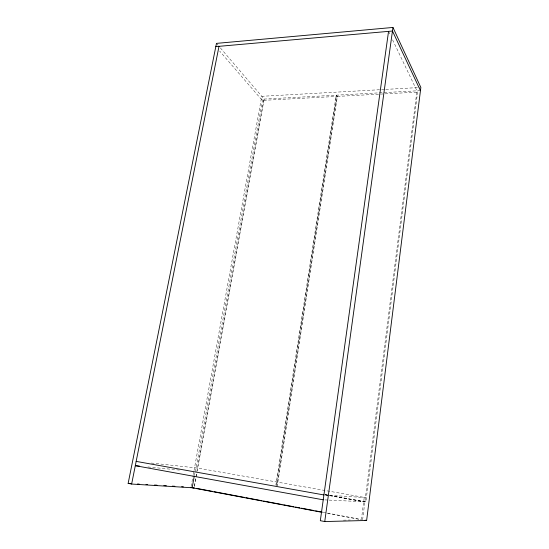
<?xml version="1.0" encoding="UTF-8"?>
<svg xmlns="http://www.w3.org/2000/svg" width="549" height="549" viewBox="0 0 549 549"><rect width="100%" height="100%" fill="white"/><g stroke="black" fill="none" stroke-linecap="round" stroke-linejoin="round"><path stroke-width="0.41" stroke-dasharray="2.75 2.06" d="M361.393 519.773L364.213 497.545M362.615 519.745L416.972 90.825M329.126 500.098L365.895 501.861L417.59 92.129L392.61 39.864M275.893 485.041L336.235 95.183L337.065 96.411L277.039 485.138M276.113 485.954L336.551 95.169L337.381 96.398L277.259 486.05M191.155 486.448L193.138 475.482M193.289 474.638L193.9 471.268M194.058 470.424L261.77 96.308L384.931 89.439M194.346 475.674L194.929 472.449M195.478 471.564L262.697 99.156L263.692 100.323L196.823 471.694M194.277 486.277L196.59 473.43M194.456 486.29L196.768 473.451M197.194 471.09L264.151 99.074L220.122 47.633M385.789 89.391L419.999 87.49M420.459 90.64L261.242 99.232L219.696 51.105M263.692 100.323L337.065 96.411M337.381 96.398L384.314 93.9M385.165 93.852L417.59 92.129M343.42 520.171L350.269 520.02M324.912 499.899L328.288 500.057M325.591 495.054L328.947 495.273M329.784 495.322L365.531 497.627L325.9 490.655M147.928 466.938L180.758 470.219M151.339 463.04L197.736 468.091L325.056 490.504M325.372 494.635L328.748 495.232M329.592 495.383L365.895 501.861M325.2 494.731L365.003 501.82M324.898 494.827L363.678 501.752M323.183 512.292L326.538 512.924M327.376 513.089L360.933 519.423M327.712 513.404L359.705 519.45M216.471 43.378L218.125 45.313M388.548 31.368L390.394 35.225"/><path stroke-width="0.82" d="M388.548 31.368L320.321 520.692L324.747 521.55L366.629 520.473L420.857 87.442L392.954 27.45L216.471 43.378L128.143 483.374L131.636 484.053L194.168 487.889L191.004 487.292M324.747 521.55L392.954 27.45M194.202 476.484L192.164 487.773L321.817 512.286M131.636 484.053L219.01 46.329M215.819 46.61L392.466 31.025L420.459 90.64M128.143 483.374L131.54 483.587M137.49 483.957L139.185 484.067M145.979 484.486L147.681 484.595M154.475 485.014L157.021 485.179M163.822 485.597L166.368 485.755M172.311 486.126L174.863 486.29M181.657 486.709L183.359 486.819M139.508 466.101L135.301 465.676L323.231 499.816M136.159 461.386L323.91 494.944M196.501 488.356L212.442 491.369M214.124 491.684L244.326 497.394M246 497.71L261.942 500.722M263.616 501.038L282.076 504.524M283.751 504.84L293.818 506.748M295.499 507.063L299.692 507.852M301.367 508.168L313.953 510.549M315.634 510.865L322.345 512.135M365.071 520.184L366.629 520.473"/></g></svg>
